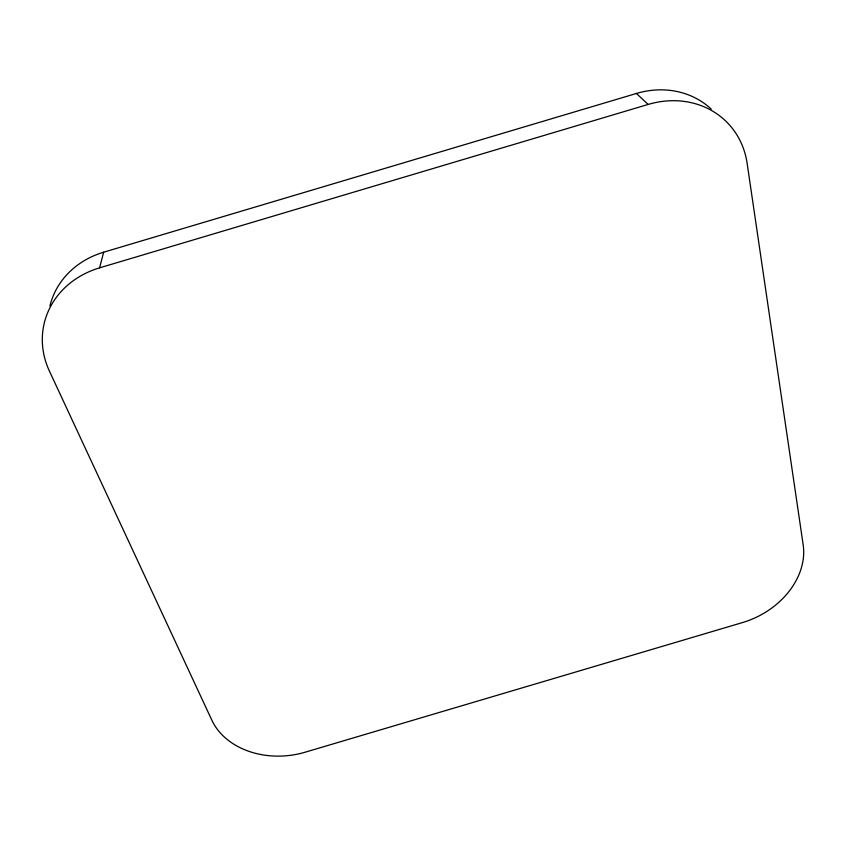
<?xml version="1.0" encoding="UTF-8"?>
<svg xmlns="http://www.w3.org/2000/svg" width="846" height="846" viewBox="0 0 846 846"><rect width="100%" height="100%" fill="white"/><g stroke="black" fill="none" stroke-linecap="round" stroke-linejoin="round"><path stroke-width="1.27" d="M636.414 93.472L648.152 104.439A90.025 79.577 -44.6 0 1 747.134 163.341L803.182 544.919A74.702 58.258 -26.6 0 1 742.587 622.55L305.057 752.231A74.585 58.131 -6 0 1 211.891 720.274L49.385 371.024A89.909 79.334 12.1 0 1 99.574 267.854L103.677 252.193L636.414 93.472A87.519 77.821 -45.6 0 1 711.232 109.092M99.574 267.854L648.152 104.439M49.893 306.051A87.413 77.589 13 0 1 103.677 252.193"/></g></svg>
